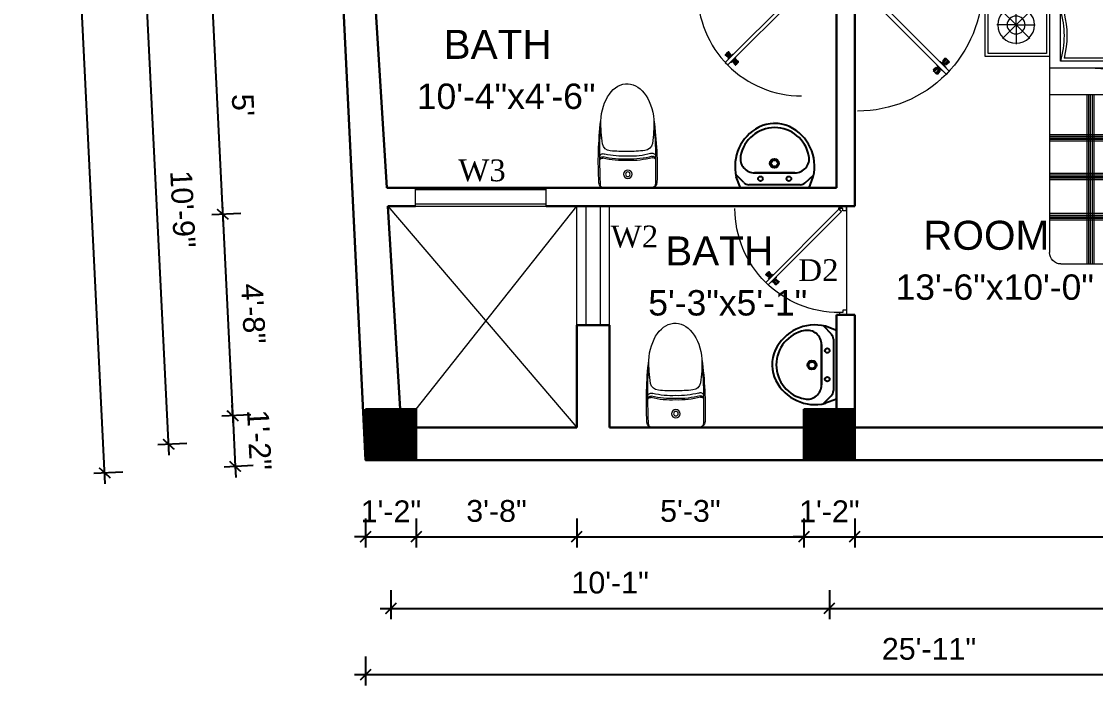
# Model space of a CAD drawing. Header units: inches. Extents: x -4737 to 13205, y 2479 to 13285.
# Drawn here: x -1151.1 to -854.9, y 11290.3 to 11473.4 of the extents above; entities that cross this region are included whole.
import ezdxf

# ---------------------------------------------------------------- set-up
doc = ezdxf.new("R2010")
doc.units = ezdxf.units.IN
doc.header["$MEASUREMENT"] = 0
for name, color, linetype, lineweight in [('A-FURN', 9, 'Continuous', 5), ('hatch-.09', 8, 'Continuous', 9), ('Label', 7, 'Continuous', 13), ('ns_DIMS', 1, 'Continuous', 0), ('ns_TEXT', 7, 'Continuous', 13), ('PUERTAS', 7, 'Continuous', 9), ('Text', 7, 'Continuous', 13), ('WALL', 12, 'Continuous', 30), ('wall2', 1, 'Continuous', 15), ('windoow', 4, 'Continuous', 5)]:
    doc.layers.add(name, color=color, linetype=linetype, lineweight=lineweight)
doc.layers.add('furniture', color=253, linetype='Continuous')
doc.styles.add('arial 1000', font='arial.ttf')
doc.styles.add('dim', font='arial.ttf', dxfattribs={"height": 7})
doc.styles.get("Standard").update_dxf_attribs({"font": 'arial.ttf'})
doc.dimstyles.new("1-8'", dxfattribs={"dimtxt": 6, "dimasz": 3, "dimexe": 3, "dimexo": 6, "dimgap": 4, "dimtad": 1, "dimdec": 0, "dimzin": 0, "dimdsep": 46, "dimlunit": 4, "dimtxsty": 'arial 1000', "dimblk": 'ARCHTICK', "dimcen": 8, "dimdle": 3, "dimclrt": 7, "dimazin": 0, "dimtfac": 1, "dimtdec": 0, "dimtix": 1, "dimtmove": 2, "dimatfit": 3, "dimfxl": 5, "dimfxlon": 1, "dimarcsym": 0})

# ---------------------------------------------------------------- blocks, each defined once
blk = doc.blocks.new('A$C3AED30AC')
at = {"layer": 'A-FURN', "color": 147, "linetype": 'ByBlock'}
for p, q in [((0, 1532.2), (0, 1982.2)), ((0, 1982.2), (450, 1982.2)), ((450, 1982.2), (1949.6, 1982.2)), ((450, 1982.2), (450, 1532.2)), ((450, 1906), (450, 1982.2)), ((1949.6, 1982.2), (1949.6, 1532.2)), ((2399.6, 1982.2), (1949.6, 1982.2)), ((2399.6, 1532.2), (2399.6, 1982.2)), ((450, 1906), (1949.6, 1906)), ((450, 155.2), (450, 1829.8)), ((1949.6, 1829.8), (1949.6, 159)), ((450, 1532.2), (0, 1532.2)), ((1949.6, 1532.2), (2399.6, 1532.2)), ((1869.6, 79), (526.2, 79))]:
    blk.add_line(p, q, dxfattribs=at)
at = {"layer": 'A-FURN', "color": 8}
for p, q in [((20, 1552.2), (20, 1962.2)), ((20, 1962.2), (430, 1962.2)), ((430, 1962.2), (430, 1552.2)), ((1969.6, 1962.2), (1969.6, 1552.2)), ((2379.6, 1962.2), (1969.6, 1962.2)), ((2379.6, 1552.2), (2379.6, 1962.2)), ((430, 1552.2), (20, 1552.2)), ((1969.6, 1552.2), (2379.6, 1552.2))]:
    blk.add_line(p, q, dxfattribs=at)
at = {"layer": 'A-FURN', "color": 5, "linetype": 'ByBlock'}
for p, q in [((216, 1752.2), (216, 1886.6)), ((2183.6, 1752.2), (2183.6, 1886.6)), ((216, 1752.2), (121, 1847.2)), ((216, 1752.2), (311.1, 1847.2)), ((526.2, 1855.2), (526.2, 1499.6)), ((1189.3, 1855.2), (526.2, 1855.2)), ((1189.3, 1499.6), (1189.3, 1855.2)), ((1873.4, 1855.2), (1240.1, 1855.2)), ((1240.1, 1855.2), (1240.1, 1499.6)), ((1873.4, 1499.6), (1873.4, 1855.2)), ((2183.6, 1752.2), (2088.5, 1847.2)), ((2183.6, 1752.2), (2278.6, 1847.2)), ((216, 1752.2), (81.7, 1752.2)), ((216, 1752.2), (121, 1657.2)), ((216, 1752.2), (216, 1752.2)), ((216, 1752.2), (216, 1752.2)), ((216, 1752.2), (216, 1752.2)), ((216, 1752.2), (350.4, 1752.2)), ((216, 1752.2), (216, 1617.8)), ((216, 1752.2), (311.1, 1657.2)), ((2183.6, 1752.2), (2049.2, 1752.2)), ((2183.6, 1752.2), (2088.5, 1657.2)), ((2183.6, 1752.2), (2317.9, 1752.2)), ((2183.6, 1752.2), (2183.6, 1752.2)), ((2183.6, 1752.2), (2183.6, 1752.2)), ((2183.6, 1752.2), (2183.6, 1752.2)), ((2183.6, 1752.2), (2278.6, 1657.2)), ((2183.6, 1752.2), (2183.6, 1617.8)), ((526.2, 1499.6), (1189.3, 1499.6)), ((1240.1, 1499.6), (1873.4, 1499.6)), ((1573.7, 1448.8), (1949.6, 1448.8)), ((996, 1263.6), (1949.6, 1263.6))]:
    blk.add_line(p, q, dxfattribs=at)
at = {"layer": 'A-FURN', "color": 9}
for p, q in [((1163.2, 1835.2), (552.3, 1835.2)), ((1847.3, 1835.2), (1266.2, 1835.2)), ((552.3, 1519.6), (1163.2, 1519.6)), ((1266.2, 1519.6), (1847.3, 1519.6))]:
    blk.add_line(p, q, dxfattribs=at)
at = {"layer": 'A-FURN', "color": 8, "linetype": 'Continuous'}
for p, q in [((1029.9, 1223.1), (1029.9, 79)), ((1041.9, 1230), (1041.9, 79)), ((1053.9, 1237.2), (1053.9, 79)), ((1067, 1245.2), (1067, 79)), ((1079, 1252.8), (1079, 79)), ((1335, 1263.6), (1335, 79)), ((1347, 1263.6), (1347, 79)), ((1359, 1263.6), (1359, 79)), ((1372.1, 1263.6), (1372.1, 79)), ((1384.1, 1263.6), (1384.1, 79)), ((1639.9, 1263.6), (1639.9, 79)), ((1651.9, 1263.6), (1651.9, 79)), ((1663.9, 1263.6), (1663.9, 79)), ((1676.9, 1263.6), (1676.9, 79)), ((1688.9, 1263.6), (1688.9, 79)), ((722, 1114.6), (722, 79)), ((734, 1114.6), (734, 79)), ((746, 1114.6), (746, 79)), ((759.1, 1117.1), (759.1, 79)), ((771.1, 1120.2), (771.1, 79)), ((450, 983.2), (1949.6, 983.2)), ((450, 971.2), (1949.6, 971.2)), ((450, 959.2), (1949.6, 959.2)), ((450, 949.8), (1949.6, 949.8)), ((450, 937.8), (1949.6, 937.8)), ((450, 713), (1949.6, 713)), ((450, 701), (1949.6, 701)), ((450, 689), (1949.6, 689)), ((450, 679.6), (1949.6, 679.6)), ((450, 667.6), (1949.6, 667.6)), ((450, 431.1), (1949.6, 431.1)), ((450, 419.1), (1949.6, 419.1)), ((450, 407.1), (1949.6, 407.1)), ((450, 397.7), (1949.6, 397.7)), ((450, 385.7), (1949.6, 385.7))]:
    blk.add_line(p, q, dxfattribs=at)
at = {"layer": 'A-FURN', "color": 5, "linetype": 'ByBlock'}
for centre, radius in [((216, 1752.2), 128.5), ((216, 1752.2), 62.8), ((2183.6, 1752.2), 128.5), ((2183.6, 1752.2), 62.8)]:
    blk.add_circle(centre, radius, dxfattribs=at)
at = {"layer": 'A-FURN', "color": 147, "linetype": 'ByBlock'}
for centre, radius, start, end in [((526.2, 1829.8), 76.2, 90, 180), ((1873.4, 1829.8), 76.2, 0, 90), ((526.2, 155.2), 76.2, 180, 270), ((1869.6, 159), 80, 270, 0)]:
    blk.add_arc(centre, radius, start, end, dxfattribs=at)
at = {"layer": 'A-FURN', "color": 5, "linetype": 'ByBlock'}
for centre, radius, start, end in [((-83.4, 1677.4), 635, 343.7398, 16.2602), ((1798.9, 1677.4), 635, 163.73979, 196.26021), ((630.5, 1677.4), 635, 343.7398, 16.2602), ((2483, 1677.4), 635, 163.73979, 196.26021), ((1638.5, 177.4), 1271.4, 90.35642, 119.03891), ((1572.9, -870.3), 2319.1, 89.98014, 99.03119), ((193.9, 4688.5), 3422.4, 274.28895, 287.24996), ((485.1, 1886.5), 802.9, 267.49694, 311.91323)]:
    blk.add_arc(centre, radius, start, end, dxfattribs=at)
at = {"layer": 'A-FURN', "color": 9}
for centre, start, end in [((-83.4, 1677.4), 346.05939, 13.94061), ((1798.9, 1677.4), 166.05939, 193.94061), ((630.5, 1677.4), 346.05939, 13.94061), ((2483, 1677.4), 166.05939, 193.94061)]:
    blk.add_arc(centre, 655, start, end, dxfattribs=at)
blk = doc.blocks.new('2ft6in')
at = {"layer": 'PUERTAS', "color": 2}
for p, q in [((0.84, 2.1), (21.02, 22.28)), ((21.71, 21.6), (1.47, 1.37)), ((18.33, 21.76), (18.31, 21.77)), ((21.71, 21.6), (21.02, 22.28)), ((21.18, 18.9), (21.2, 18.89)), ((0, 2), (0, 0)), ((0.6, 2), (0, 2)), ((1.33, 0), (0, 0)), ((0.6, 1.26), (0.6, 2.04)), ((0.67, 1.26), (0.6, 1.26)), ((0.67, 1.26), (0.67, 2.01)), ((0.67, 1), (0.67, 1.26)), ((1.33, 1), (0.67, 1)), ((1.31, 1.53), (0.79, 2.06)), ((1.36, 1.58), (0.81, 2.12)), ((1.36, 1.58), (1.31, 1.53)), ((1.47, 1.37), (1.31, 1.53)), ((1.33, 0), (1.33, 1)), ((28.67, 0), (28.67, 1)), ((28.67, 1), (29.33, 1)), ((28.67, 0), (30, 0)), ((29.33, 1), (29.33, 2)), ((29.33, 2), (30, 2)), ((30, 0), (30, 2))]:
    blk.add_line(p, q, dxfattribs=at)
at = {"layer": 'PUERTAS', "color": 8}
for p, q in [((18.81, 20.78), (18.04, 21.4)), ((18.86, 20.83), (18.08, 21.46)), ((18.95, 20.92), (18.2, 21.58)), ((18.44, 21.9), (18.31, 21.77)), ((19.07, 21.03), (18.34, 21.72)), ((18.44, 21.9), (18.56, 22.02)), ((18.58, 22.01), (18.56, 22.02)), ((19.3, 21.26), (18.61, 22)), ((19.42, 21.38), (18.75, 22.14)), ((19.51, 21.48), (18.88, 22.26)), ((19.55, 21.53), (18.93, 22.3)), ((19.13, 20.8), (19.03, 20.9)), ((19.15, 20.82), (19.05, 20.92)), ((19.09, 20.44), (19.25, 20.76)), ((19.19, 20.87), (19.1, 20.96)), ((19.25, 20.93), (19.16, 21.02)), ((19.28, 20.63), (19.32, 20.83)), ((19.4, 21.08), (19.31, 21.17)), ((19.47, 21.15), (19.38, 21.24)), ((19.43, 20.78), (19.4, 20.9)), ((19.51, 21.19), (19.42, 21.28)), ((19.55, 20.91), (19.43, 20.94)), ((19.53, 21.21), (19.44, 21.3)), ((19.7, 21.06), (19.51, 21.01)), ((19.89, 21.24), (19.58, 21.08)), ((20.07, 21.42), (19.64, 21.15)), ((18.91, 20.27), (19.19, 20.69)), ((19.69, 19.49), (20.12, 19.76)), ((19.87, 19.67), (20.18, 19.83)), ((20.06, 19.85), (20.25, 19.9)), ((20.21, 20), (20.33, 19.97)), ((20.21, 19.38), (20.83, 18.61)), ((20.23, 19.7), (20.32, 19.61)), ((20.25, 19.72), (20.34, 19.63)), ((20.25, 19.43), (20.88, 18.65)), ((20.29, 19.76), (20.38, 19.67)), ((20.33, 20.13), (20.36, 20.01)), ((20.34, 19.53), (21, 18.77)), ((20.36, 19.83), (20.45, 19.74)), ((20.48, 20.28), (20.44, 20.08)), ((20.46, 19.64), (21.14, 18.91)), ((20.5, 19.98), (20.6, 19.89)), ((20.67, 20.47), (20.51, 20.15)), ((20.85, 20.64), (20.57, 20.22)), ((20.57, 20.04), (20.66, 19.95)), ((20.61, 20.09), (20.7, 19.99)), ((20.63, 20.11), (20.72, 20.01)), ((20.69, 19.87), (21.42, 19.19)), ((20.81, 19.99), (21.56, 19.33)), ((20.9, 20.08), (21.68, 19.45)), ((20.95, 20.13), (21.72, 19.51)), ((21.32, 19.01), (21.2, 18.89)), ((21.32, 19.01), (21.44, 19.14)), ((21.43, 19.15), (21.44, 19.14)), ((0, 0), (30, 0))]:
    blk.add_line(p, q, dxfattribs=at)
at = {"layer": 'PUERTAS', "color": 1}
for p, q in [((18.06, 21.44), (18.48, 21.86)), ((18.74, 20.79), (18.06, 21.34)), ((18.08, 21.51), (18.45, 21.88)), ((18.11, 21.49), (18.08, 21.51)), ((18.82, 22.25), (18.45, 21.88)), ((18.9, 22.28), (18.48, 21.86)), ((18.84, 22.23), (18.82, 22.25)), ((18.83, 20.8), (19.18, 21.15)), ((18.92, 20.89), (18.93, 20.88)), ((19.54, 21.59), (18.99, 22.27)), ((19.02, 20.88), (19.24, 21.1)), ((19.12, 20.8), (19.03, 20.89)), ((19.11, 20.79), (19.33, 21.01)), ((19.54, 21.5), (19.18, 21.15)), ((19.45, 21.31), (19.24, 21.1)), ((19.55, 21.22), (19.33, 21.01)), ((19.45, 21.41), (19.45, 21.41)), ((19.54, 21.22), (19.45, 21.31)), ((19.64, 21.23), (19.64, 21.23)), ((19.74, 21.24), (19.73, 21.23)), ((20.12, 21.49), (19.74, 21.24)), ((20.22, 21.48), (20.22, 21.49)), ((20.91, 20.8), (20.91, 20.79)), ((18.84, 20.21), (19.1, 20.6)), ((18.85, 20.11), (18.84, 20.12)), ((19.1, 20.7), (19.11, 20.69)), ((19.1, 20.6), (19.1, 20.6)), ((19.53, 19.43), (19.54, 19.42)), ((19.64, 19.42), (20.02, 19.67)), ((20.02, 19.67), (20.03, 19.68)), ((20.12, 19.68), (20.12, 19.68)), ((20.21, 19.69), (20.43, 19.9)), ((20.22, 19.41), (20.57, 19.76)), ((20.22, 19.69), (20.31, 19.6)), ((20.22, 19.32), (20.76, 18.64)), ((20.31, 19.6), (20.52, 19.81)), ((20.31, 19.5), (20.31, 19.5)), ((20.65, 20.12), (20.43, 19.9)), ((20.74, 20.03), (20.52, 19.81)), ((20.93, 20.11), (20.57, 19.76)), ((20.64, 20.11), (20.73, 20.02)), ((20.66, 20.31), (20.65, 20.31)), ((20.65, 20.21), (20.65, 20.22)), ((20.91, 20.7), (20.66, 20.31)), ((20.84, 20.02), (20.83, 20.03)), ((20.86, 18.63), (21.28, 19.05)), ((20.91, 18.68), (20.94, 18.66)), ((20.94, 18.66), (21.31, 19.03)), ((21.02, 20.12), (21.7, 19.57)), ((21.7, 19.47), (21.28, 19.05)), ((21.67, 19.4), (21.31, 19.03)), ((21.65, 19.42), (21.67, 19.4))]:
    blk.add_line(p, q, dxfattribs=at)
at = {"layer": 'PUERTAS', "color": 2}
for radius in [0.129, 0.0627]:
    blk.add_circle((0.68, 2.14), radius, dxfattribs=at)
at = {"layer": 'PUERTAS', "color": 8}
blk.add_arc((0.68, 2.14), 28.65, 359.7285, 90.0333, dxfattribs=at)
at = {"layer": 'PUERTAS', "color": 1}
for centre, start, end in [((18.78, 20.84), 231.0764, 315), ((18.94, 22.23), 38.9236, 135), ((18.97, 20.93), 225, 315), ((19.16, 20.74), 135, 219.7428), ((19.4, 21.36), 315, 45), ((19.49, 21.55), 315, 38.9236), ((19.6, 21.18), 50.2572, 135), ((19.68, 21.28), 230.2572, 315), ((20.17, 21.44), 45, 135), ((20.87, 20.75), 315, 45), ((18.89, 20.16), 135, 225), ((19.06, 20.65), 315, 39.7428), ((19.59, 19.47), 225, 315), ((20.07, 19.63), 50.2572, 135), ((20.16, 19.73), 230.2572, 315), ((20.27, 19.36), 135, 218.9236), ((20.35, 19.55), 135, 225), ((20.7, 20.26), 135, 219.7428), ((20.6, 20.17), 315, 39.7428), ((20.78, 19.98), 45, 135), ((20.82, 18.68), 218.9236, 315), ((20.98, 20.07), 51.0764, 135), ((21.65, 19.52), 315, 51.0764)]:
    blk.add_arc(centre, 0.0667, start, end, dxfattribs=at)
blk = doc.blocks.new('*U33')
at = {"color": 3, "xscale": -1}
blk.add_blockref('2ft6in', (42, 0), dxfattribs=at)
blk = doc.blocks.new('3ft')
at = {"layer": 'PUERTAS', "color": 2}
for p, q in [((1.01, 2.52), (25.23, 26.74)), ((26.05, 25.92), (25.23, 26.74)), ((26.05, 25.92), (1.77, 1.64)), ((21.99, 26.11), (21.98, 26.13)), ((25.42, 22.68), (25.43, 22.67)), ((0, 2.4), (0, 0)), ((0.72, 2.4), (0, 2.4)), ((1.6, 0), (0, 0)), ((0.72, 1.52), (0.72, 2.44)), ((0.8, 1.52), (0.72, 1.52)), ((0.8, 1.52), (0.8, 2.41)), ((0.8, 1.2), (0.8, 1.52)), ((1.6, 1.2), (0.8, 1.2)), ((1.57, 1.84), (0.94, 2.47)), ((1.63, 1.89), (0.97, 2.55)), ((1.63, 1.89), (1.57, 1.84)), ((1.77, 1.64), (1.57, 1.84)), ((1.6, 0), (1.6, 1.2)), ((34.4, 0), (34.4, 1.2)), ((34.4, 1.2), (35.2, 1.2)), ((34.4, 0), (36, 0)), ((35.2, 1.2), (35.2, 2.4)), ((35.2, 2.4), (36, 2.4)), ((36, 0), (36, 2.4))]:
    blk.add_line(p, q, dxfattribs=at)
at = {"layer": 'PUERTAS', "color": 1}
for p, q in [((22.58, 26.7), (22.14, 26.26)), ((22.67, 26.73), (22.17, 26.23)), ((22.61, 26.67), (22.58, 26.7)), ((23.45, 25.91), (22.79, 26.73)), ((21.67, 25.73), (22.17, 26.23)), ((22.49, 24.95), (21.67, 25.61)), ((21.7, 25.82), (22.14, 26.26)), ((21.73, 25.79), (21.7, 25.82)), ((22.6, 24.96), (23.02, 25.38)), ((22.61, 24.25), (22.92, 24.72)), ((22.62, 24.13), (22.61, 24.14)), ((22.7, 25.07), (22.71, 25.06)), ((22.82, 25.06), (23.08, 25.32)), ((22.94, 24.95), (22.83, 25.07)), ((22.92, 24.72), (22.92, 24.72)), ((22.93, 24.94), (23.19, 25.21)), ((22.93, 24.84), (22.93, 24.83)), ((23.44, 25.81), (23.02, 25.38)), ((23.34, 25.58), (23.08, 25.32)), ((23.46, 25.47), (23.19, 25.21)), ((23.33, 25.7), (23.34, 25.69)), ((23.45, 25.46), (23.33, 25.57)), ((23.57, 25.47), (23.57, 25.47)), ((24.15, 25.79), (23.68, 25.48)), ((23.68, 25.48), (23.68, 25.48)), ((24.25, 23.62), (24.51, 23.89)), ((24.27, 25.78), (24.26, 25.79)), ((24.26, 23.29), (24.69, 23.71)), ((24.37, 23.52), (24.63, 23.77)), ((24.78, 24.15), (24.51, 23.89)), ((24.89, 24.03), (24.63, 23.77)), ((25.11, 24.14), (24.69, 23.71)), ((24.77, 24.14), (24.88, 24.03)), ((24.79, 24.38), (24.78, 24.37)), ((24.78, 24.26), (24.78, 24.26)), ((25.1, 24.84), (24.79, 24.38)), ((25, 24.03), (25, 24.03)), ((25.09, 24.96), (25.1, 24.95)), ((25.22, 24.14), (26.03, 23.48)), ((23.44, 23.31), (23.45, 23.3)), ((23.56, 23.3), (24.03, 23.61)), ((24.03, 23.61), (24.03, 23.62)), ((24.14, 23.62), (24.14, 23.62)), ((24.26, 23.63), (24.37, 23.52)), ((24.26, 23.18), (24.92, 22.37)), ((24.37, 23.4), (24.37, 23.4)), ((25.04, 22.36), (25.54, 22.86)), ((25.1, 22.42), (25.13, 22.39)), ((25.13, 22.39), (25.57, 22.83)), ((26.04, 23.37), (25.54, 22.86)), ((26.01, 23.27), (25.57, 22.83)), ((25.98, 23.3), (26.01, 23.27))]:
    blk.add_line(p, q, dxfattribs=at)
at = {"layer": 'PUERTAS', "color": 8}
for p, q in [((23.41, 25.77), (22.65, 26.71)), ((23.46, 25.83), (22.72, 26.75)), ((22.57, 24.94), (21.65, 25.68)), ((22.63, 24.99), (21.69, 25.75)), ((22.74, 25.1), (21.84, 25.9)), ((22.13, 26.28), (21.98, 26.13)), ((22.88, 25.24), (22.01, 26.06)), ((22.13, 26.28), (22.27, 26.42)), ((22.29, 26.41), (22.27, 26.42)), ((23.16, 25.52), (22.34, 26.39)), ((23.3, 25.66), (22.5, 26.56)), ((22.69, 24.32), (23.02, 24.83)), ((22.95, 24.96), (22.84, 25.07)), ((22.98, 24.99), (22.86, 25.1)), ((23.03, 25.04), (22.91, 25.15)), ((22.91, 24.53), (23.1, 24.91)), ((23.11, 25.12), (22.99, 25.23)), ((23.13, 24.76), (23.18, 24.99)), ((23.28, 25.3), (23.17, 25.41)), ((23.36, 25.37), (23.25, 25.49)), ((23.31, 24.94), (23.28, 25.08)), ((23.41, 25.43), (23.3, 25.54)), ((23.46, 25.09), (23.32, 25.13)), ((23.44, 25.45), (23.33, 25.56)), ((23.64, 25.27), (23.41, 25.22)), ((23.87, 25.49), (23.49, 25.3)), ((24.08, 25.71), (23.57, 25.38)), ((23.63, 23.38), (24.14, 23.72)), ((23.84, 23.6), (24.22, 23.79)), ((24.07, 23.82), (24.3, 23.88)), ((24.25, 24), (24.39, 23.97)), ((24.35, 23.72), (24.46, 23.61)), ((24.4, 24.15), (24.43, 24.01)), ((24.43, 23.8), (24.54, 23.69)), ((24.58, 24.33), (24.52, 24.1)), ((24.6, 23.97), (24.72, 23.86)), ((24.8, 24.56), (24.61, 24.18)), ((25.02, 24.77), (24.68, 24.26)), ((24.68, 24.05), (24.79, 23.94)), ((24.73, 24.1), (24.85, 23.99)), ((24.76, 24.13), (24.87, 24.02)), ((24.83, 23.85), (25.7, 23.03)), ((24.97, 23.99), (25.87, 23.2)), ((25.08, 24.1), (26.02, 23.34)), ((25.14, 24.15), (26.06, 23.41)), ((24.25, 23.26), (24.99, 22.34)), ((24.27, 23.64), (24.38, 23.53)), ((24.3, 23.67), (24.41, 23.56)), ((24.3, 23.32), (25.06, 22.38)), ((24.41, 23.43), (25.2, 22.53)), ((24.55, 23.57), (25.37, 22.7)), ((25.58, 22.82), (25.43, 22.67)), ((25.58, 22.82), (25.73, 22.97)), ((25.72, 22.98), (25.73, 22.97)), ((0, 0), (36, 0))]:
    blk.add_line(p, q, dxfattribs=at)
at = {"layer": 'PUERTAS', "color": 2}
for radius in [0.155, 0.0752]:
    blk.add_circle((0.82, 2.56), radius, dxfattribs=at)
at = {"layer": 'PUERTAS', "color": 8}
blk.add_arc((0.82, 2.56), 34.38, 359.7285, 90.0333, dxfattribs=at)
at = {"layer": 'PUERTAS', "color": 1}
for centre, start, end in [((22.73, 26.68), 38.9236, 135), ((22.54, 25.01), 231.0764, 315), ((22.67, 24.2), 135, 225), ((22.77, 25.12), 225, 315), ((22.99, 24.89), 135, 219.7428), ((22.87, 24.78), 315, 39.7428), ((23.28, 25.63), 315, 45), ((23.39, 25.86), 315, 38.9236), ((23.51, 25.41), 50.2572, 135), ((23.62, 25.53), 230.2572, 315), ((24.2, 25.73), 45, 135), ((24.84, 24.31), 135, 219.7428), ((24.72, 24.21), 315, 39.7428), ((24.94, 23.98), 45, 135), ((25.04, 24.89), 315, 45), ((25.17, 24.08), 51.0764, 135), ((23.51, 23.36), 225, 315), ((24.09, 23.56), 50.2572, 135), ((24.2, 23.68), 230.2572, 315), ((24.32, 23.23), 135, 218.9236), ((24.42, 23.46), 135, 225), ((24.98, 22.42), 218.9236, 315), ((25.98, 23.42), 315, 51.0764)]:
    blk.add_arc(centre, 0.08, start, end, dxfattribs=at)
blk = doc.blocks.new('*U36')
at = {"color": 3}
blk.add_blockref('3ft', (0, 0), dxfattribs=at)
blk = doc.blocks.new('A$C2BC6131C')
at = {"layer": 'A-FURN', "color": 8}
for p in [(0, 163.5), (0, -163.5)]:
    blk.add_line(p, (0, 0), dxfattribs=at)
for radius in [29.6, 16.1]:
    blk.add_circle((95.9, 0), radius, dxfattribs=at)
for centre, radius, start, end in [((40, 163.5), 40, 92.59988, 180), ((197, -4116.4), 4311.6, 86.30057, 92.47118), ((155.1, -2371.3), 2577.4, 82.86641, 92.59988), ((793.4, 23.7), 602, 165.61847, 182.25332), ((201.9, 176.4), 18.8, 342.35932, 95.93155), ((192.7, 178.4), 18.2, 343.38126, 66.47238), ((793.4, 23.7), 592, 165.61847, 182.25332), ((773.9, 23.7), 552, 165.61847, 182.45753), ((217.8, 172), 24.1, 332.20328, 71.94045), ((320.7, 115.7), 60, 100.47011, 174.60795), ((468.5, -913.5), 1099.7, 89.65189, 98.29697), ((1633.1, -8.2), 1378.2, 174.60795, 179.65911), ((1633.1, 8.2), 1378.2, 180.34089, 185.39205), ((793.4, -23.7), 602, 177.74668, 194.38153), ((793.4, -23.7), 592, 177.74668, 194.38153), ((773.9, -23.7), 552, 177.54247, 194.38153), ((320.7, -115.7), 60, 185.39205, 259.52989), ((40, -163.5), 40, 180, 267.40012), ((197, 4116.4), 4311.6, 267.52882, 273.69943), ((155.1, 2371.3), 2577.4, 267.40012, 277.13359), ((201.9, -176.4), 18.8, 264.06845, 17.64068), ((192.7, -178.4), 18.2, 293.52762, 16.61874), ((217.8, -172), 24.1, 288.05955, 27.79672), ((468.5, 913.5), 1099.7, 261.70303, 270.34811)]:
    blk.add_arc(centre, radius, start, end, dxfattribs=at)
blk.add_ellipse((440.7, 0), major_axis=(-289.3, 0), ratio=0.648116, start_param=1.570796, end_param=4.592942, dxfattribs=at)
blk = doc.blocks.new('A$C2C8E2855')
at = {"color": 3}
for p, q in [((49.5, -117.7), (20, -196.2)), ((530.2, -117.7), (49.5, -117.7)), ((52.4, -117.7), (529.2, -117.7)), ((110.9, -140.2), (470.9, -140.2)), ((530.2, -117.7), (559.7, -196.2)), ((76.7, -153.7), (18.7, -208.2)), ((149.1, -222.9), (431, -222.9)), ((431, -222.9), (149.1, -222.9)), ((506.5, -155.1), (563.4, -212.8))]:
    blk.add_line(p, q, dxfattribs=at)
for centre, radius in [((190.8, -182.7), 16.3), ((390.8, -182.7), 16.3), ((292.2, -290.1), 31.6), ((292.2, -290.1), 23)]:
    blk.add_circle(centre, radius, dxfattribs=at)
for centre, radius, start, end in [((110.9, -190.2), 50, 90, 133.18096), ((470.9, -190.2), 50, 44.56072, 90), ((318.3, -269.6), 307.1, 166.17513, 244.72963), ((149.1, -322.9), 100, 90, 190.56023), ((261.4, -269.6), 307.1, 297.06391, 13.82487), ((431, -322.9), 100, 349.43977, 90), ((290.1, -296.6), 243.4, 190.56023, 349.43977), ((289.7, -319.1), 250.2, 245.80711, 296.46282), ((318.3, -269.6), 307.1, 266.58899, 266.59358)]:
    blk.add_arc(centre, radius, start, end, dxfattribs=at)
at = {"color": 3, "width": 0.8, "flags": 9}
for tag in ['XSIZE', 'YSIZE']:
    blk.add_attdef(tag, (289.9, -117.7), '', height=0.5, dxfattribs=at)
blk = doc.blocks.new('*U32')
at = {"color": 3}
blk.add_blockref('2ft6in', (0, 0), dxfattribs=at)
blk = doc.blocks.new('_ArchTick')
at = {"color": 0, "const_width": 0.15}
blk.add_lwpolyline([(-0.5, -0.5), (0.5, 0.5)], dxfattribs=at)
blk = doc.blocks.new('*D1313')
at = {"layer": 'Defpoints', "color": 0, "transparency": 16777216}
for p in [(-1056.2, 11352.48), (-1042.2, 11352.48), (-1042.2, 11331.34)]:
    blk.add_point(p, dxfattribs=at)
at = {"layer": 'ns_DIMS', "color": 0, "lineweight": -2, "transparency": 16777216}
for p, q in [((-1056.2, 11336.34), (-1056.2, 11328.34)), ((-1042.2, 11336.34), (-1042.2, 11328.34)), ((-1056.2, 11331.34), (-1059.2, 11331.34)), ((-1056.2, 11331.34), (-1042.2, 11331.34)), ((-1042.2, 11331.34), (-1039.2, 11331.34))]:
    blk.add_line(p, q, dxfattribs=at)
at = {"layer": 'ns_DIMS', "color": 0, "lineweight": -2, "transparency": 16777216, "xscale": 3, "yscale": 3, "zscale": 3}
blk.add_blockref('_ArchTick', (-1056.2, 11331.34), dxfattribs=at)
at = {"layer": 'ns_DIMS', "color": 0, "lineweight": -2, "transparency": 16777216, "xscale": 3, "yscale": 3, "zscale": 3, "rotation": 180}
blk.add_blockref('_ArchTick', (-1042.2, 11331.34), dxfattribs=at)
at = {"layer": 'ns_DIMS', "color": 7, "transparency": 16777216, "insert": (-1049.2, 11338.35), "char_height": 6, "attachment_point": 5, "style": 'arial 1000'}
blk.add_mtext('1\'-2"', dxfattribs=at)
blk = doc.blocks.new('*D1314')
at = {"layer": 'Defpoints', "color": 0, "transparency": 16777216}
for p in [(-1042.2, 11352.48), (-997.96, 11352.48), (-997.96, 11331.34)]:
    blk.add_point(p, dxfattribs=at)
at = {"layer": 'ns_DIMS', "color": 0, "lineweight": -2, "transparency": 16777216}
for p, q in [((-1042.2, 11336.34), (-1042.2, 11328.34)), ((-997.96, 11336.34), (-997.96, 11328.34)), ((-1045.2, 11331.34), (-994.96, 11331.34))]:
    blk.add_line(p, q, dxfattribs=at)
at = {"layer": 'ns_DIMS', "color": 0, "lineweight": -2, "transparency": 16777216, "xscale": 3, "yscale": 3, "zscale": 3, "rotation": 180}
blk.add_blockref('_ArchTick', (-1042.2, 11331.34), dxfattribs=at)
at = {"layer": 'ns_DIMS', "color": 0, "lineweight": -2, "transparency": 16777216, "xscale": 3, "yscale": 3, "zscale": 3}
blk.add_blockref('_ArchTick', (-997.96, 11331.34), dxfattribs=at)
at = {"layer": 'ns_DIMS', "color": 7, "transparency": 16777216, "insert": (-1020.08, 11338.41), "char_height": 6, "attachment_point": 5, "style": 'arial 1000'}
blk.add_mtext('3\'-8"', dxfattribs=at)
blk = doc.blocks.new('*D1315')
at = {"layer": 'Defpoints', "color": 0, "transparency": 16777216}
for p in [(-997.96, 11352.48), (-935.29, 11352.48), (-935.29, 11331.34)]:
    blk.add_point(p, dxfattribs=at)
at = {"layer": 'ns_DIMS', "color": 0, "lineweight": -2, "transparency": 16777216}
for p, q in [((-997.96, 11336.34), (-997.96, 11328.34)), ((-935.29, 11336.34), (-935.29, 11328.34)), ((-1000.96, 11331.34), (-932.29, 11331.34))]:
    blk.add_line(p, q, dxfattribs=at)
at = {"layer": 'ns_DIMS', "color": 0, "lineweight": -2, "transparency": 16777216, "xscale": 3, "yscale": 3, "zscale": 3, "rotation": 180}
blk.add_blockref('_ArchTick', (-997.96, 11331.34), dxfattribs=at)
at = {"layer": 'ns_DIMS', "color": 0, "lineweight": -2, "transparency": 16777216, "xscale": 3, "yscale": 3, "zscale": 3}
blk.add_blockref('_ArchTick', (-935.29, 11331.34), dxfattribs=at)
at = {"layer": 'ns_DIMS', "color": 7, "transparency": 16777216, "insert": (-966.62, 11338.41), "char_height": 6, "attachment_point": 5, "style": 'arial 1000'}
blk.add_mtext('5\'-3"', dxfattribs=at)
blk = doc.blocks.new('*D1316')
at = {"layer": 'Defpoints', "color": 0, "transparency": 16777216}
for p in [(-935.29, 11352.48), (-921.29, 11352.48), (-921.29, 11331.34)]:
    blk.add_point(p, dxfattribs=at)
at = {"layer": 'ns_DIMS', "color": 0, "lineweight": -2, "transparency": 16777216}
for p, q in [((-935.29, 11336.34), (-935.29, 11328.34)), ((-921.29, 11336.34), (-921.29, 11328.34)), ((-935.29, 11331.34), (-938.29, 11331.34)), ((-935.29, 11331.34), (-921.29, 11331.34)), ((-921.29, 11331.34), (-918.29, 11331.34))]:
    blk.add_line(p, q, dxfattribs=at)
at = {"layer": 'ns_DIMS', "color": 0, "lineweight": -2, "transparency": 16777216, "xscale": 3, "yscale": 3, "zscale": 3}
blk.add_blockref('_ArchTick', (-935.29, 11331.34), dxfattribs=at)
at = {"layer": 'ns_DIMS', "color": 0, "lineweight": -2, "transparency": 16777216, "xscale": 3, "yscale": 3, "zscale": 3, "rotation": 180}
blk.add_blockref('_ArchTick', (-921.29, 11331.34), dxfattribs=at)
at = {"layer": 'ns_DIMS', "color": 7, "transparency": 16777216, "insert": (-928.29, 11338.35), "char_height": 6, "attachment_point": 5, "style": 'arial 1000'}
blk.add_mtext('1\'-2"', dxfattribs=at)
blk = doc.blocks.new('*D1317')
at = {"layer": 'Defpoints', "color": 0, "transparency": 16777216}
for p in [(-921.29, 11352.48), (-759.43, 11352.48), (-759.43, 11331.34)]:
    blk.add_point(p, dxfattribs=at)
at = {"layer": 'ns_DIMS', "color": 0, "lineweight": -2, "transparency": 16777216}
for p, q in [((-921.29, 11336.34), (-921.29, 11328.34)), ((-759.43, 11336.34), (-759.43, 11328.34)), ((-924.29, 11331.34), (-756.43, 11331.34))]:
    blk.add_line(p, q, dxfattribs=at)
at = {"layer": 'ns_DIMS', "color": 0, "lineweight": -2, "transparency": 16777216, "xscale": 3, "yscale": 3, "zscale": 3, "rotation": 180}
blk.add_blockref('_ArchTick', (-921.29, 11331.34), dxfattribs=at)
at = {"layer": 'ns_DIMS', "color": 0, "lineweight": -2, "transparency": 16777216, "xscale": 3, "yscale": 3, "zscale": 3}
blk.add_blockref('_ArchTick', (-759.43, 11331.34), dxfattribs=at)
at = {"layer": 'ns_DIMS', "color": 7, "transparency": 16777216, "insert": (-840.36, 11338.41), "char_height": 6, "attachment_point": 5, "style": 'arial 1000'}
blk.add_mtext('13\'-6"', dxfattribs=at)
blk = doc.blocks.new('*D1319')
at = {"layer": 'Defpoints', "color": 0, "transparency": 16777216}
for p in [(-1049.2, 11352.48), (-928.29, 11352.48), (-928.29, 11311.58)]:
    blk.add_point(p, dxfattribs=at)
at = {"layer": 'ns_DIMS', "color": 0, "lineweight": -2, "transparency": 16777216}
for p, q in [((-1049.2, 11316.58), (-1049.2, 11308.58)), ((-928.29, 11316.58), (-928.29, 11308.58)), ((-1052.2, 11311.58), (-925.29, 11311.58))]:
    blk.add_line(p, q, dxfattribs=at)
at = {"layer": 'ns_DIMS', "color": 0, "lineweight": -2, "transparency": 16777216, "xscale": 3, "yscale": 3, "zscale": 3, "rotation": 180}
blk.add_blockref('_ArchTick', (-1049.2, 11311.58), dxfattribs=at)
at = {"layer": 'ns_DIMS', "color": 0, "lineweight": -2, "transparency": 16777216, "xscale": 3, "yscale": 3, "zscale": 3}
blk.add_blockref('_ArchTick', (-928.29, 11311.58), dxfattribs=at)
at = {"layer": 'ns_DIMS', "color": 7, "transparency": 16777216, "insert": (-988.74, 11318.65), "char_height": 6, "attachment_point": 5, "style": 'arial 1000'}
blk.add_mtext('10\'-1"', dxfattribs=at)
blk = doc.blocks.new('*D1320')
at = {"layer": 'Defpoints', "color": 0, "transparency": 16777216}
for p in [(-928.29, 11352.48), (-750.74, 11352.48), (-750.74, 11311.58)]:
    blk.add_point(p, dxfattribs=at)
at = {"layer": 'ns_DIMS', "color": 0, "lineweight": -2, "transparency": 16777216}
for p, q in [((-928.29, 11316.58), (-928.29, 11308.58)), ((-750.74, 11316.58), (-750.74, 11308.58)), ((-931.29, 11311.58), (-747.74, 11311.58))]:
    blk.add_line(p, q, dxfattribs=at)
at = {"layer": 'ns_DIMS', "color": 0, "lineweight": -2, "transparency": 16777216, "xscale": 3, "yscale": 3, "zscale": 3, "rotation": 180}
blk.add_blockref('_ArchTick', (-928.29, 11311.58), dxfattribs=at)
at = {"layer": 'ns_DIMS', "color": 0, "lineweight": -2, "transparency": 16777216, "xscale": 3, "yscale": 3, "zscale": 3}
blk.add_blockref('_ArchTick', (-750.74, 11311.58), dxfattribs=at)
at = {"layer": 'ns_DIMS', "color": 7, "transparency": 16777216, "insert": (-839.52, 11318.65), "char_height": 6, "attachment_point": 5, "style": 'arial 1000'}
blk.add_mtext('14\'-10"', dxfattribs=at)
blk = doc.blocks.new('*D1321')
at = {"layer": 'Defpoints', "color": 0, "transparency": 16777216}
for p in [(-1056.2, 11352.48), (-745.43, 11352.48), (-745.43, 11293.32)]:
    blk.add_point(p, dxfattribs=at)
at = {"layer": 'ns_DIMS', "color": 0, "lineweight": -2, "transparency": 16777216}
for p, q in [((-1056.2, 11298.32), (-1056.2, 11290.32)), ((-745.43, 11298.32), (-745.43, 11290.32)), ((-1059.2, 11293.32), (-742.43, 11293.32))]:
    blk.add_line(p, q, dxfattribs=at)
at = {"layer": 'ns_DIMS', "color": 0, "lineweight": -2, "transparency": 16777216, "xscale": 3, "yscale": 3, "zscale": 3, "rotation": 180}
blk.add_blockref('_ArchTick', (-1056.2, 11293.32), dxfattribs=at)
at = {"layer": 'ns_DIMS', "color": 0, "lineweight": -2, "transparency": 16777216, "xscale": 3, "yscale": 3, "zscale": 3}
blk.add_blockref('_ArchTick', (-745.43, 11293.32), dxfattribs=at)
at = {"layer": 'ns_DIMS', "color": 7, "transparency": 16777216, "insert": (-900.81, 11300.39), "char_height": 6, "attachment_point": 5, "style": 'arial 1000'}
blk.add_mtext('25\'-11"', dxfattribs=at)
blk = doc.blocks.new('*D1346')
at = {"layer": 'Defpoints', "color": 0, "transparency": 16777216}
for p in [(-1062.55, 11481.48), (-1050.04, 11422.47), (-1095.58, 11420.23)]:
    blk.add_point(p, dxfattribs=at)
at = {"layer": 'ns_DIMS', "color": 0, "lineweight": -2, "transparency": 16777216}
for p, q in [((-1098.66, 11482.7), (-1095.43, 11417.23)), ((-1093.51, 11479.95), (-1101.5, 11479.56)), ((-1090.58, 11420.47), (-1098.57, 11420.08))]:
    blk.add_line(p, q, dxfattribs=at)
at = {"layer": 'ns_DIMS', "color": 0, "lineweight": -2, "transparency": 16777216, "xscale": 3, "yscale": 3, "zscale": 3}
for p, rotation in [((-1098.51, 11479.71), 92.82029601864663), ((-1095.58, 11420.23), 272.8202960186466)]:
    blk.add_blockref('_ArchTick', p, dxfattribs=dict(at, rotation=rotation))
at = {"layer": 'ns_DIMS', "color": 7, "transparency": 16777216, "insert": (-1090, 11450.32), "char_height": 6, "attachment_point": 5, "rotation": 272.8203, "style": 'arial 1000'}
blk.add_mtext("5'", dxfattribs=at)
blk = doc.blocks.new('*D1347')
at = {"layer": 'Defpoints', "color": 0, "transparency": 16777216}
for p in [(-1056.2, 11366.48), (-1092.15, 11350.71), (-1056.2, 11352.48)]:
    blk.add_point(p, dxfattribs=at)
at = {"layer": 'ns_DIMS', "color": 0, "lineweight": -2, "transparency": 16777216}
for p, q in [((-1087.85, 11364.92), (-1095.84, 11364.53)), ((-1092.84, 11364.67), (-1092.99, 11367.67)), ((-1092.84, 11364.67), (-1092.15, 11350.71)), ((-1087.16, 11350.95), (-1095.15, 11350.56)), ((-1092.15, 11350.71), (-1092.01, 11347.71))]:
    blk.add_line(p, q, dxfattribs=at)
at = {"layer": 'ns_DIMS', "color": 0, "lineweight": -2, "transparency": 16777216, "xscale": 3, "yscale": 3, "zscale": 3}
for p, rotation in [((-1092.84, 11364.67), 272.8202960186466), ((-1092.15, 11350.71), 92.82029601864663)]:
    blk.add_blockref('_ArchTick', p, dxfattribs=dict(at, rotation=rotation))
at = {"layer": 'ns_DIMS', "color": 7, "transparency": 16777216, "insert": (-1085.49, 11358.04), "char_height": 6, "attachment_point": 5, "rotation": 272.8203, "style": 'arial 1000'}
blk.add_mtext('1\'-2"', dxfattribs=at)
blk = doc.blocks.new('*D1348')
at = {"layer": 'Defpoints', "color": 0, "transparency": 16777216}
for p in [(-1050.04, 11422.47), (-1056.89, 11366.48), (-1092.84, 11364.71)]:
    blk.add_point(p, dxfattribs=at)
at = {"layer": 'ns_DIMS', "color": 0, "lineweight": -2, "transparency": 16777216}
for p, q in [((-1095.73, 11423.22), (-1092.7, 11361.71)), ((-1090.58, 11420.47), (-1098.57, 11420.08)), ((-1087.85, 11364.95), (-1095.84, 11364.56))]:
    blk.add_line(p, q, dxfattribs=at)
at = {"layer": 'ns_DIMS', "color": 0, "lineweight": -2, "transparency": 16777216, "xscale": 3, "yscale": 3, "zscale": 3}
for p, rotation in [((-1095.58, 11420.23), 92.82029601864663), ((-1092.84, 11364.71), 272.8202960186466)]:
    blk.add_blockref('_ArchTick', p, dxfattribs=dict(at, rotation=rotation))
at = {"layer": 'ns_DIMS', "color": 7, "transparency": 16777216, "insert": (-1087.16, 11392.82), "char_height": 6, "attachment_point": 5, "rotation": 272.8203, "style": 'arial 1000'}
blk.add_mtext('4\'-8"', dxfattribs=at)
blk = doc.blocks.new('*D1349')
at = {"layer": 'Defpoints', "color": 0, "transparency": 16777216}
for p in [(-1062.55, 11488.48), (-1116.83, 11485.81), (-1056.2, 11359.48)]:
    blk.add_point(p, dxfattribs=at)
at = {"layer": 'ns_DIMS', "color": 0, "lineweight": -2, "transparency": 16777216}
for p, q in [((-1110.33, 11353.81), (-1116.98, 11488.8)), ((-1111.84, 11486.05), (-1119.83, 11485.66)), ((-1105.48, 11357.05), (-1113.47, 11356.66))]:
    blk.add_line(p, q, dxfattribs=at)
at = {"layer": 'ns_DIMS', "color": 0, "lineweight": -2, "transparency": 16777216, "xscale": 3, "yscale": 3, "zscale": 3}
for p, rotation in [((-1116.83, 11485.81), 92.82029601863742), ((-1110.48, 11356.81), 272.8202960186374)]:
    blk.add_blockref('_ArchTick', p, dxfattribs=dict(at, rotation=rotation))
at = {"layer": 'ns_DIMS', "color": 7, "transparency": 16777216, "insert": (-1106.6, 11421.65), "char_height": 6, "attachment_point": 5, "rotation": 272.8203, "style": 'arial 1000'}
blk.add_mtext('10\'-9"', dxfattribs=at)
blk = doc.blocks.new('*D1350')
at = {"layer": 'Defpoints', "color": 0, "transparency": 16777216}
for p in [(-1076.17, 11757.99), (-1148.09, 11754.45), (-1056.2, 11352.48)]:
    blk.add_point(p, dxfattribs=at)
at = {"layer": 'ns_DIMS', "color": 0, "lineweight": -2, "transparency": 16777216}
for p, q in [((-1127.96, 11345.94), (-1148.23, 11757.44)), ((-1143.09, 11754.69), (-1151.08, 11754.3)), ((-1123.12, 11349.18), (-1131.11, 11348.79))]:
    blk.add_line(p, q, dxfattribs=at)
at = {"layer": 'ns_DIMS', "color": 0, "lineweight": -2, "transparency": 16777216, "xscale": 3, "yscale": 3, "zscale": 3}
for p, rotation in [((-1148.09, 11754.45), 92.82029601863792), ((-1128.11, 11348.94), 272.8202960186379)]:
    blk.add_blockref('_ArchTick', p, dxfattribs=dict(at, rotation=rotation))
at = {"layer": 'ns_DIMS', "color": 7, "transparency": 16777216, "insert": (-1131.04, 11552.04), "char_height": 6, "attachment_point": 5, "rotation": 272.8203, "style": 'arial 1000'}
blk.add_mtext('33\'-10"', dxfattribs=at)

msp = doc.modelspace()

# ---------------------------------------------------------------- hatches: boundary and pattern name
at = {"layer": 'hatch-.09'}
h = msp.add_hatch(dxfattribs=at)
h.set_pattern_fill('ANSI31', color=256)
h.set_pattern_definition([(45, (-16488.58558, 11076.34088), (-0.0883883476, 0.0883883476), [])])
h.paths.add_polyline_path([(-1042.2, 11366.48), (-1056.2, 11366.48), (-1056.2, 11352.48), (-1042.2, 11352.48)])
h = msp.add_hatch(dxfattribs=at)
h.set_pattern_fill('ANSI31', color=256)
h.set_pattern_definition([(45, (-16367.67833, 11076.34088), (-0.0883883476, 0.0883883476), [])])
h.paths.add_polyline_path([(-921.29, 11366.48), (-935.29, 11366.48), (-935.29, 11352.48), (-921.29, 11352.48)])

# ---------------------------------------------------------------- linework, layer by layer
at = {"layer": 'WALL'}
for p, q in [((-1063.09, 11492.48), (-1056.2, 11352.48)), ((-1054.35, 11492.96), (-1050.35, 11427.48)), ((-926.29, 11427.48), (-926.29, 11481.48)), ((-921.29, 11422.48), (-921.29, 11481.48)), ((-1050.35, 11427.48), (-1042.43, 11427.48)), ((-965.31, 11427.48), (-1049.34, 11427.48)), ((-1006.43, 11427.48), (-926.29, 11427.48)), ((-1050.04, 11422.47), (-1042.43, 11422.48)), ((-1050.04, 11422.47), (-1046.62, 11366.48)), ((-1006.43, 11422.48), (-997.96, 11422.48)), ((-997.96, 11422.48), (-921.29, 11422.48)), ((-926.29, 11392.48), (-926.29, 11366.48)), ((-921.29, 11392.48), (-926.29, 11392.48)), ((-921.29, 11392.48), (-921.29, 11366.48)), ((-997.96, 11389.7), (-997.96, 11361.48)), ((-997.96, 11389.7), (-988.96, 11389.7)), ((-988.96, 11389.7), (-988.96, 11361.48)), ((-1042.2, 11361.48), (-997.96, 11361.48)), ((-988.96, 11361.48), (-935.29, 11361.48)), ((-988.93, 11361.48), (-935.29, 11361.48)), ((-923.54, 11361.48), (-759.43, 11361.48)), ((-923.54, 11361.48), (-759.43, 11361.48)), ((-1056.2, 11352.48), (-750.74, 11352.48))]:
    msp.add_line(p, q, dxfattribs=at)
for points in [[(-1056.2, 11366.48), (-1042.2, 11366.48), (-1042.2, 11352.48), (-1056.2, 11352.48)], [(-935.29, 11366.48), (-921.29, 11366.48), (-921.29, 11352.48), (-935.29, 11352.48)]]:
    msp.add_lwpolyline(points, close=True, dxfattribs=at)
at = {"layer": 'wall2'}
for p, q in [((-1042.43, 11422.48), (-1042.43, 11427.48)), ((-1042.43, 11427.48), (-1006.43, 11427.48)), ((-1006.43, 11422.48), (-1006.43, 11427.48)), ((-1050.04, 11422.46), (-997.96, 11361.48)), ((-1006.43, 11422.98), (-1042.43, 11422.98)), ((-1042.43, 11422.48), (-1006.43, 11422.48)), ((-1042.2, 11366.48), (-997.96, 11422.48)), ((-997.96, 11389.7), (-997.96, 11422.48)), ((-988.96, 11389.7), (-988.96, 11422.48)), ((-997.96, 11352.48), (-997.96, 11352.48))]:
    msp.add_line(p, q, dxfattribs=at)
at = {"layer": 'windoow'}
for p, q in [((-1006.43, 11426.98), (-1042.43, 11426.98)), ((-1006.43, 11422.98), (-1042.43, 11422.98)), ((-995.46, 11422.48), (-995.46, 11389.7)), ((-991.46, 11422.48), (-991.46, 11389.7))]:
    msp.add_line(p, q, dxfattribs=at)

# ---------------------------------------------------------------- block references
at = {"layer": 'furniture', "xscale": -0.03937007859349251, "yscale": 0.03937007859349251, "zscale": 0.03937007859349251}
msp.add_blockref('A$C3AED30AC', (-790.82, 11403.43), dxfattribs=at)
at = {"layer": 'furniture'}
for name, p, xscale, yscale, zscale, rotation in [('A$C2BC6131C', (-983.83, 11427.48), -0.03937007859349251, 0.03937007859349251, 0.03937007859349251, 270.5436105356556), ('A$C2C8E2855', (-931.93, 11422.85), 0.03937007870990783, 0.03937007870990783, 0.03937007870990783, 180), ('A$C2BC6131C', (-970.58, 11361.48), -0.03937007859349251, 0.03937007859349251, 0.03937007859349251, 270.5436105356555), ('A$C2C8E2855', (-921.66, 11390.16), 0.03937007870990783, 0.03937007870990783, 0.03937007870990783, 270)]:
    msp.add_blockref(name, p, dxfattribs=dict(at, xscale=xscale, yscale=yscale, zscale=zscale, rotation=rotation))
at = {"layer": 'WALL', "xscale": -1}
for name, p, rotation in [('*U33', (-977.29, 11483.66), 180), ('*U36', (-921.29, 11485.62), 180), ('*U32', (-923.54, 11422.48), 90)]:
    msp.add_blockref(name, p, dxfattribs=dict(at, rotation=rotation))

# ---------------------------------------------------------------- texts
at = {"layer": 'Label', "color": 5, "linetype": 'ByBlock', "char_height": 8, "width": 88.4068, "attachment_point": 2, "style": 'dim'}
for s, insert in [('BATH', (-1019.77, 11471.06)), ('ROOM', (-885.03, 11418.44)), ('BATH', (-958.66, 11414.12))]:
    msp.add_mtext(s, dxfattribs=dict(at, insert=insert))
at = {"layer": 'ns_TEXT', "char_height": 6, "attachment_point": 1}
for s, insert in [('\\pi4.90032;{\\fTimes New Roman|b0|i0|c0|p18;W3}', (-1035.53, 11435.34)), ('\\pi4.71647;{\\fTimes New Roman|b0|i0|c0|p18;W2}', (-993.3, 11417.1)), ('\\pi5.71575;{\\fTimes New Roman|b0|i0|c0|p18;D2}', (-942.56, 11407.83))]:
    msp.add_mtext_dynamic_manual_height_columns(s, width=21.7401, gutter_width=72, heights=[4.46], dxfattribs=dict(at, insert=insert))
at = {"layer": 'Text', "char_height": 7, "width": 440.957, "attachment_point": 2}
for s, insert in [('10\'-4"x4\'-6"', (-1017.42, 11456.26)), ('13\'-6"x10\'-0"', (-882.69, 11403.65)), ('5\'-3"x5\'-1"', (-956.31, 11399.32))]:
    msp.add_mtext(s, dxfattribs=dict(at, insert=insert))

# ---------------------------------------------------------------- dimensions: what is measured, and where the dimension line sits
at = {"layer": 'ns_DIMS'}
for p1, p2, distance, picture, middle in [((-1056.2, 11352.48), (-1076.17, 11757.99), 72, '*D1350', (-1131.04, 11552.04)), ((-1056.2, 11359.48), (-1062.55, 11488.48), 54.34, '*D1349', (-1106.6, 11421.65))]:
    dim = msp.add_aligned_dim(p1=p1, p2=p2, distance=distance, dimstyle="1-8'", dxfattribs=at)
    dim.commit()
    dim.dimension.update_dxf_attribs({"geometry": picture, "text_midpoint": middle})
for base, p1, p2, picture, middle in [((-1095.58, 11420.23), (-1062.55, 11481.48), (-1050.04, 11422.47), '*D1346', (-1090, 11450.32)), ((-1092.84, 11364.71), (-1050.04, 11422.47), (-1056.89, 11366.48), '*D1348', (-1087.16, 11392.82)), ((-1092.15, 11350.71), (-1056.2, 11366.48), (-1056.2, 11352.48), '*D1347', (-1085.49, 11358.04))]:
    dim = msp.add_linear_dim(base=base, p1=p1, p2=p2, angle=92.8203, dimstyle="1-8'", dxfattribs=at)
    dim.commit()
    dim.dimension.update_dxf_attribs({"geometry": picture, "text_midpoint": middle})
for base, p1, p2, picture, middle in [((-1042.2, 11331.34), (-1056.2, 11352.48), (-1042.2, 11352.48), '*D1313', (-1049.2, 11338.35)), ((-745.43, 11293.32), (-1056.2, 11352.48), (-745.43, 11352.48), '*D1321', (-900.81, 11300.39)), ((-928.29, 11311.58), (-1049.2, 11352.48), (-928.29, 11352.48), '*D1319', (-988.74, 11318.65)), ((-997.96, 11331.34), (-1042.2, 11352.48), (-997.96, 11352.48), '*D1314', (-1020.08, 11338.41)), ((-935.29, 11331.34), (-997.96, 11352.48), (-935.29, 11352.48), '*D1315', (-966.62, 11338.41)), ((-921.29, 11331.34), (-935.29, 11352.48), (-921.29, 11352.48), '*D1316', (-928.29, 11338.35)), ((-750.74, 11311.58), (-928.29, 11352.48), (-750.74, 11352.48), '*D1320', (-839.52, 11318.65)), ((-759.43, 11331.34), (-921.29, 11352.48), (-759.43, 11352.48), '*D1317', (-840.36, 11338.41))]:
    dim = msp.add_linear_dim(base=base, p1=p1, p2=p2, dimstyle="1-8'", dxfattribs=at)
    dim.commit()
    dim.dimension.update_dxf_attribs({"geometry": picture, "text_midpoint": middle})

doc.saveas('drawing.dxf')
